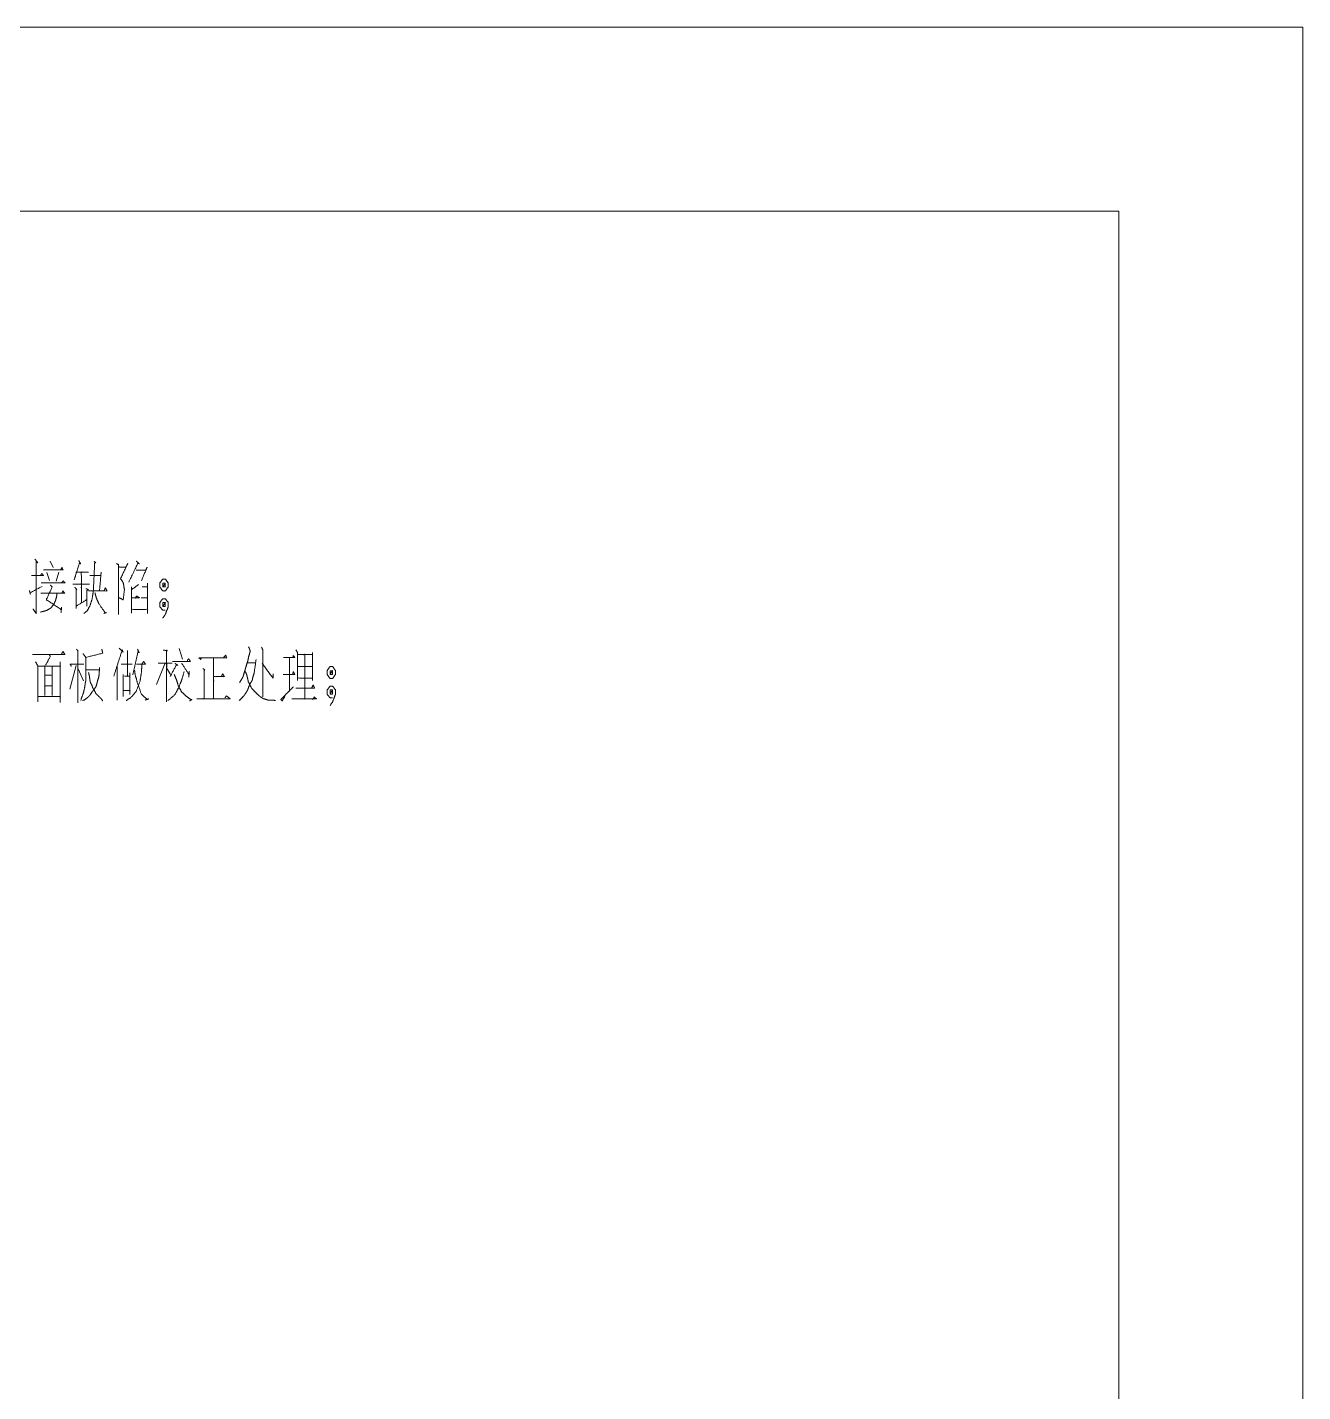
# Model space of a CAD drawing. Header units: millimetres. Extents: x 0 to 841, y 0 to 594.
# Drawn here: x 771.6 to 841, y 519.8 to 594 of the extents above; entities that cross this region are included whole.
import ezdxf

# ---------------------------------------------------------------- set-up
doc = ezdxf.new("R2010")
doc.units = ezdxf.units.MM
doc.layers.add('101', color=7, linetype='Continuous', true_color=0xffffff)

msp = doc.modelspace()

# ---------------------------------------------------------------- linework, layer by layer
at = {"layer": '101', "color": 133, "linetype": 'Continuous', "lineweight": 18}
for p, q in [((841, 594), (0, 594)), ((841, 0), (841, 594)), ((831, 584), (25, 584)), ((831, 10), (831, 584))]:
    msp.add_line(p, q, dxfattribs=at)
at = {"layer": '101', "color": 72, "linetype": 'Continuous', "lineweight": 18}
for p, q in [((772.649, 564.325), (772.791, 563.9)), ((772.826, 564.95), (772.985, 564.6)), ((773.286, 564.35), (773.144, 563.85)), ((777.768, 562.95), (778.104, 562.95)), ((779.85, 560.188), (780.027, 559.613)), ((774.237, 559.263), (773.901, 557.988)), ((776.46, 559.263), (776.46, 557.388)), ((779.072, 559.363), (778.613, 558.238)), ((779.161, 559.138), (779.373, 558.788)), ((783.572, 559.413), (783.997, 559.413)), ((785.849, 559.688), (785.849, 557.863)), ((786.291, 559.213), (787.068, 559.213)), ((774.343, 559.088), (774.643, 558.438)), ((774.767, 559.038), (775.474, 559.038))]:
    msp.add_line(p, q, dxfattribs=at)
for points, knots in [([(771.996, 565.05), (772.155, 564.85), (772.066, 564.925), (772.066, 562.1), (771.889, 562.35)], [0, 0, 0.072962, 0.106056, 0.912586, 1, 1]), ([(772.455, 564.475), (773.516, 564.475), (773.463, 564.6), (773.392, 564.475)], [0, 0, 0.791447, 0.892785, 1, 1]), ([(774.378, 564.975), (774.484, 564.8), (774.413, 564.85), (774.131, 563.925), (774.254, 564.35), (774.908, 564.35), (774.519, 564.35), (774.519, 562.7), (774.519, 563.7), (774.06, 563.7), (774.961, 563.7)], [0, 0, 0.030295, 0.043112, 0.186309, 0.251844, 0.348652, 0.406218, 0.650485, 0.798525, 0.866557, 1, 1]), ([(775.209, 564.95), (775.315, 564.85), (775.244, 564.875), (775.173, 563.325), (775.103, 562.875), (774.979, 562.5), (774.838, 562.25), (774.661, 562.1)], [0, 0, 0.046402, 0.070269, 0.564124, 0.709108, 0.8348, 0.926212, 1, 1]), ([(774.979, 564.175), (775.58, 564.175), (775.598, 564.35), (775.509, 563.35)], [0, 0, 0.337467, 0.436241, 1, 1]), ([(776.425, 564.825), (776.548, 564.75), (776.548, 562.05), (776.548, 564.625), (776.955, 564.625), (777.043, 564.825), (776.655, 564), (776.796, 563.775), (776.867, 563.4), (776.796, 562.85), (776.531, 562.975)], [0, 0, 0.017117, 0.336567, 0.641231, 0.689332, 0.715204, 0.823113, 0.854556, 0.899706, 0.965315, 1, 1]), ([(777.503, 564.95), (777.68, 564.8), (777.609, 564.85), (777.096, 563.8)], [0, 0, 0.155917, 0.21419, 1, 1]), ([(777.503, 564.45), (778.016, 564.45), (778.104, 564.625), (777.786, 563.875)], [0, 0, 0.336471, 0.465173, 1, 1]), ([(771.695, 563.35), (771.748, 563.15), (771.73, 563.225), (772.384, 563.575)], [0, 0, 0.201719, 0.276837, 1, 1]), ([(771.801, 564.175), (772.455, 564.175), (772.367, 564.275), (772.296, 564.175)], [0, 0, 0.718739, 0.865413, 1, 1]), ([(772.331, 563.775), (773.622, 563.775), (773.533, 563.875), (773.445, 563.775)], [0, 0, 0.82861, 0.914287, 1, 1]), ([(772.826, 563.65), (772.932, 563.55), (772.614, 562.85), (773.41, 562.325), (773.445, 562.45), (773.41, 562.15)], [0, 0, 0.06337, 0.397732, 0.812134, 0.868634, 1, 1]), ([(777.627, 563.675), (777.255, 563.4), (777.255, 563.55), (777.255, 562.125), (777.255, 562.325), (778.122, 562.325), (778.122, 562.1), (778.122, 563.75), (778.122, 563.55), (777.821, 563.55)], [0, 0, 0.084319, 0.111703, 0.371817, 0.408325, 0.566416, 0.607482, 0.908654, 0.945155, 1, 1]), ([(779.09, 563.975), (778.949, 563.975), (778.79, 563.75), (778.79, 563.55), (778.949, 563.325), (779.09, 563.325), (779.249, 563.55), (779.249, 563.75), (779.09, 563.975)], [0, 0, 0.079247, 0.233616, 0.345632, 0.5, 0.579247, 0.733616, 0.845632, 1, 1]), ([(778.949, 563.75), (778.949, 563.55), (779.09, 563.75), (778.949, 563.75)], [0, 0, 0.341016, 0.758744, 1, 1]), ([(778.949, 563.55), (779.09, 563.55), (779.09, 563.75)], [0, 0, 0.414336, 1, 1]), ([(773.197, 563.175), (773.162, 562.975), (773.109, 562.8), (773.038, 562.625), (772.862, 562.4), (772.65, 562.275), (772.49, 562.225), (772.296, 562.175)], [0, 0, 0.137753, 0.261761, 0.389762, 0.583832, 0.750781, 0.863878, 1, 1]), ([(772.314, 563.2), (773.604, 563.2), (773.516, 563.325), (773.463, 563.225)], [0, 0, 0.828934, 0.927291, 1, 1]), ([(774.166, 563.525), (774.272, 563.4), (774.237, 563.45), (774.237, 562.375), (774.237, 562.5), (774.82, 562.85), (774.82, 562.5), (774.82, 563.35), (774.908, 563.4), (774.767, 563.45)], [0, 0, 0.046082, 0.063296, 0.36553, 0.400667, 0.591904, 0.690305, 0.929286, 0.957835, 1, 1]), ([(774.908, 563.325), (775.916, 563.325), (775.827, 563.5), (775.757, 563.325)], [0, 0, 0.723626, 0.86444, 1, 1]), ([(775.262, 563.225), (775.333, 562.95), (775.474, 562.625), (775.827, 562.125), (775.88, 562.15), (775.739, 562.1)], [0, 0, 0.19456, 0.437403, 0.856984, 0.897192, 1, 1]), ([(777.291, 562.95), (777.68, 562.95), (777.521, 563.05), (777.45, 562.925)], [0, 0, 0.539821, 0.800673, 1, 1]), ([(779.09, 562.275), (778.949, 562.275), (778.79, 562.475), (778.79, 562.7), (778.949, 562.9), (779.09, 562.9), (779.249, 562.7), (779.249, 562.475), (779.09, 562.05), (778.949, 561.85)], [0, 0, 0.064351, 0.180585, 0.282941, 0.399189, 0.463541, 0.579789, 0.682145, 0.888562, 1, 1]), ([(779.09, 562.7), (778.949, 562.7), (778.949, 562.475)], [0, 0, 0.386012, 1, 1]), ([(779.09, 562.475), (779.09, 562.7), (778.949, 562.475), (779.09, 562.475)], [0, 0, 0.355883, 0.776257, 1, 1]), ([(771.854, 559.863), (773.622, 559.863), (773.516, 560.038), (773.445, 559.913)], [0, 0, 0.835415, 0.932118, 1, 1]), ([(772.773, 559.863), (772.826, 559.763), (772.579, 559.288)], [0, 0, 0.174449, 1, 1]), ([(774.254, 560.163), (774.325, 560.063), (774.325, 557.238)], [0, 0, 0.041539, 1, 1]), ([(775.633, 560.163), (775.686, 559.938), (774.767, 559.713), (774.608, 559.913)], [0, 0, 0.161303, 0.821654, 1, 1]), ([(776.584, 560.213), (776.796, 559.988), (776.743, 560.113), (776.283, 558.688)], [0, 0, 0.159203, 0.229114, 1, 1]), ([(776.69, 559.338), (777.291, 559.338), (777.026, 559.338), (777.026, 560.088), (777.026, 558.688), (776.867, 558.688), (777.167, 558.688), (777.167, 558.863), (777.167, 557.688), (777.167, 557.913), (776.796, 557.913), (776.796, 557.588), (776.796, 558.788)], [0, 0, 0.086517, 0.124688, 0.232647, 0.434175, 0.457075, 0.500327, 0.525518, 0.694661, 0.727047, 0.780476, 0.827257, 1, 1]), ([(777.574, 560.163), (777.662, 559.963), (777.609, 560.063), (777.326, 558.763)], [0, 0, 0.131526, 0.199637, 1, 1]), ([(778.984, 560.113), (779.214, 560.063), (779.161, 560.088), (779.161, 557.288), (779.161, 559.388), (778.701, 559.388), (779.461, 559.388)], [0, 0, 0.036666, 0.045801, 0.482393, 0.809838, 0.881494, 1, 1]), ([(783.625, 560.288), (783.714, 560.063), (783.625, 559.738), (783.59, 559.563), (783.519, 559.338), (783.449, 559.088), (783.378, 558.863), (783.325, 558.663), (783.236, 558.513), (783.13, 558.338)], [0, 0, 0.116537, 0.278929, 0.364998, 0.478694, 0.603965, 0.71766, 0.817427, 0.90136, 1, 1]), ([(784.332, 560.263), (784.403, 560.088), (784.403, 557.563)], [0, 0, 0.069549, 1, 1]), ([(786.202, 560.113), (786.291, 559.963), (786.291, 558.463), (786.291, 558.588), (787.104, 558.588), (787.104, 558.463), (787.104, 559.963), (787.104, 559.863), (786.291, 559.863), (786.68, 559.863), (786.68, 557.463), (785.973, 557.463), (787.316, 557.463), (787.227, 557.513), (787.21, 557.563), (787.104, 557.413)], [0, 0, 0.016857, 0.162097, 0.174202, 0.252931, 0.265035, 0.410276, 0.419959, 0.498688, 0.536339, 0.768722, 0.83718, 0.967249, 0.977083, 0.982217, 1, 1]), ([(772.031, 559.463), (772.155, 559.238), (772.155, 557.288), (772.155, 557.588), (773.374, 557.588), (773.374, 557.263), (773.374, 559.463), (773.374, 559.238), (772.155, 559.238), (772.526, 559.238), (772.526, 557.638), (772.526, 558.163), (772.932, 558.163), (772.932, 557.638), (772.932, 559.238), (772.932, 558.738), (772.526, 558.738)], [0, 0, 0.018839, 0.161905, 0.183916, 0.273391, 0.297237, 0.458645, 0.475151, 0.564626, 0.591857, 0.709245, 0.747765, 0.777586, 0.816106, 0.933494, 0.970179, 1, 1]), ([(773.972, 559.213), (773.919, 559.338), (774.661, 559.338)], [0, 0, 0.154635, 1, 1]), ([(774.767, 559.713), (774.767, 558.438), (774.732, 558.313), (774.714, 558.163), (774.643, 557.813), (774.484, 557.363)], [0, 0, 0.533407, 0.587747, 0.650926, 0.800322, 1, 1]), ([(775.509, 559.163), (775.492, 558.863), (775.474, 558.663), (775.403, 558.438), (775.35, 558.238), (775.315, 558.113), (775.209, 557.963), (775.085, 557.813), (774.979, 557.638), (774.838, 557.513), (774.679, 557.388), (774.573, 557.363)], [0, 0, 0.13933, 0.232432, 0.341796, 0.437728, 0.497962, 0.583144, 0.673303, 0.76819, 0.855687, 0.949501, 1, 1]), ([(777.821, 559.338), (777.786, 558.888), (777.715, 558.413), (777.503, 557.863), (777.202, 557.513), (776.955, 557.363)], [0, 0, 0.198694, 0.410089, 0.669566, 0.872613, 1, 1]), ([(777.521, 559.338), (778.016, 559.338), (777.91, 559.488), (777.821, 559.363)], [0, 0, 0.595048, 0.815895, 1, 1]), ([(779.62, 559.388), (779.779, 559.263), (779.709, 559.338), (779.355, 558.663)], [0, 0, 0.189547, 0.286126, 1, 1]), ([(779.479, 559.488), (780.451, 559.488), (780.363, 559.638), (780.292, 559.563), (780.292, 559.513)], [0, 0, 0.748209, 0.882206, 0.96153, 1, 1]), ([(779.992, 559.388), (780.363, 558.788), (780.398, 558.938), (780.363, 558.638)], [0, 0, 0.607304, 0.739957, 1, 1]), ([(781.137, 559.113), (781.243, 559.013), (781.207, 559.038), (781.207, 557.463), (780.801, 557.463), (782.621, 557.463), (782.409, 557.613), (782.339, 557.513)], [0, 0, 0.033336, 0.043244, 0.403383, 0.496325, 0.912596, 0.971997, 1, 1]), ([(781.048, 559.688), (781.013, 559.588), (780.925, 559.688), (782.427, 559.688), (782.374, 559.838), (782.268, 559.713)], [0, 0, 0.051372, 0.116005, 0.843578, 0.920626, 1, 1]), ([(781.72, 559.688), (781.72, 557.463), (781.72, 558.663), (782.303, 558.663), (782.215, 558.813), (782.144, 558.688)], [0, 0, 0.514343, 0.791741, 0.926565, 0.966809, 1, 1]), ([(784.032, 559.588), (783.926, 558.863), (783.855, 558.638), (783.82, 558.463), (783.714, 558.288), (783.625, 558.088), (783.572, 557.938), (783.449, 557.738), (783.343, 557.588), (783.113, 557.363)], [0, 0, 0.296645, 0.392147, 0.464424, 0.547275, 0.635805, 0.700208, 0.795418, 0.869794, 1, 1]), ([(784.368, 559.388), (784.951, 558.588), (784.951, 558.813)], [0, 0, 0.814834, 1, 1]), ([(785.531, 559.713), (786.132, 559.713), (786.061, 559.813), (786.026, 559.688)], [0, 0, 0.704274, 0.847802, 1, 1]), ([(788.196, 559.213), (788.055, 559.213), (787.896, 558.988), (787.896, 558.788), (788.055, 558.563), (788.196, 558.563), (788.355, 558.788), (788.355, 558.988), (788.196, 559.213)], [0, 0, 0.079208, 0.233591, 0.345617, 0.5, 0.579208, 0.733591, 0.845617, 1, 1]), ([(774.908, 558.888), (774.961, 558.688), (774.979, 558.513), (775.014, 558.338), (775.085, 558.213), (775.138, 558.063), (775.226, 557.913), (775.315, 557.738), (775.421, 557.638), (775.492, 557.563), (775.598, 557.463), (775.686, 557.338)], [0, 0, 0.116121, 0.214832, 0.315031, 0.395632, 0.484906, 0.582629, 0.692655, 0.77444, 0.83231, 0.914094, 1, 1]), ([(777.415, 559.013), (777.45, 558.763), (777.574, 558.313), (777.786, 557.713), (778.104, 557.413), (778.192, 557.463), (777.998, 557.388)], [0, 0, 0.120069, 0.342004, 0.644647, 0.852594, 0.900882, 1, 1]), ([(780.115, 558.938), (779.974, 558.463), (779.815, 558.063), (779.62, 557.688), (779.232, 557.363)], [0, 0, 0.267137, 0.499154, 0.726828, 1, 1]), ([(779.567, 558.788), (779.691, 558.513), (779.797, 558.163), (779.974, 557.838), (780.239, 557.588), (780.486, 557.413), (780.539, 557.413), (780.398, 557.338)], [0, 0, 0.157247, 0.347928, 0.540847, 0.730867, 0.888871, 0.916549, 1, 1]), ([(783.449, 558.938), (783.519, 558.763), (783.572, 558.563), (783.608, 558.388), (783.784, 558.038), (783.873, 557.938), (784.12, 557.688), (784.262, 557.563), (784.438, 557.463), (784.686, 557.388), (784.916, 557.388), (785.092, 557.363)], [0, 0, 0.07519, 0.157621, 0.228749, 0.384943, 0.438114, 0.578251, 0.653439, 0.734352, 0.837367, 0.928906, 1, 1]), ([(785.513, 558.788), (786.132, 558.788), (786.061, 558.938), (786.026, 558.813)], [0, 0, 0.676581, 0.857925, 1, 1]), ([(788.055, 558.988), (788.055, 558.788), (788.196, 558.988), (788.055, 558.988)], [0, 0, 0.341092, 0.758831, 1, 1]), ([(788.055, 558.788), (788.196, 558.788), (788.196, 558.988)], [0, 0, 0.414194, 1, 1]), ([(785.601, 557.588), (785.442, 557.338), (785.372, 557.413), (786.061, 558.113)], [0, 0, 0.214441, 0.289026, 1, 1]), ([(786.202, 558.038), (787.21, 558.038), (787.139, 558.213), (787.068, 558.063)], [0, 0, 0.739692, 0.878262, 1, 1]), ([(788.196, 557.513), (788.055, 557.513), (787.896, 557.713), (787.896, 557.938), (788.055, 558.138), (788.196, 558.138), (788.355, 557.938), (788.355, 557.713), (788.196, 557.288), (788.055, 557.088)], [0, 0, 0.06432, 0.180565, 0.282931, 0.39919, 0.46351, 0.57977, 0.682136, 0.888573, 1, 1]), ([(788.196, 557.938), (788.055, 557.938), (788.055, 557.713)], [0, 0, 0.385874, 1, 1]), ([(788.196, 557.713), (788.196, 557.938), (788.055, 557.713), (788.196, 557.713)], [0, 0, 0.355955, 0.776343, 1, 1])]:
    msp.add_open_spline(points, degree=1, knots=knots, dxfattribs=at)

doc.saveas('drawing.dxf')
